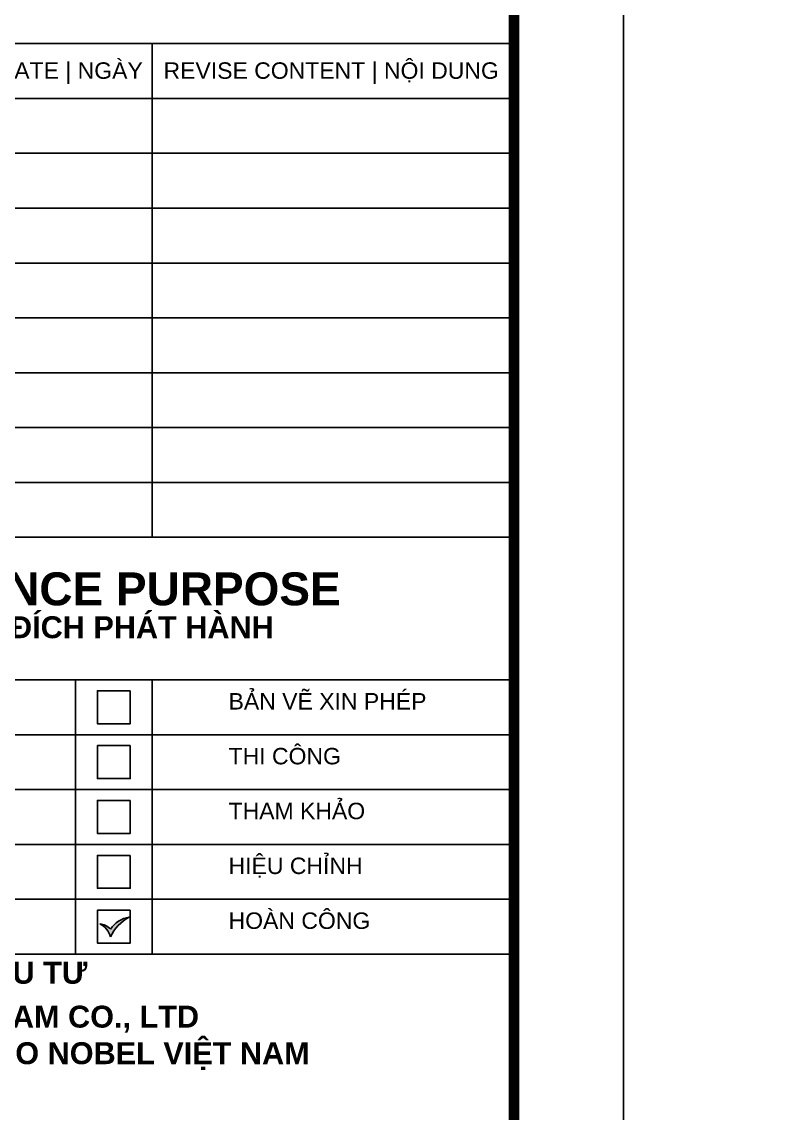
# Model space of a CAD drawing. Header units: inches. Extents: x 340055 to 349452, y -34649 to -30845.
# Drawn here: x 345492.5 to 345570.9, y -31991.9 to -31876.5 of the extents above; entities that cross this region are included whole.
import ezdxf

# ---------------------------------------------------------------- set-up
doc = ezdxf.new("R2010")
doc.units = ezdxf.units.IN
doc.header["$MEASUREMENT"] = 0
doc.layers.add('3', color=3, linetype='Continuous')
doc.layers.add('NET IN', color=3, linetype='Continuous')
for name, color, linetype, lineweight in [('TL-TIILE BLOCK A2$0$TL-TITLE BLOCK - TEXT @ 1', 7, 'Continuous', 25), ('TL-TIILE BLOCK A2$0$TL-TITLE BLOCK 1', 7, 'Continuous', 50), ('TL-TIILE BLOCK A2$0$TL-TITLE BLOCK 2', 7, 'Continuous', 25)]:
    doc.layers.add(name, color=color, linetype=linetype, lineweight=lineweight)
doc.styles.add('TL-TIILE BLOCK A2$0$MEP-TEXT T.BLOCK 1', font='arial.ttf', dxfattribs={"height": 1.5})
doc.styles.add('TL-TIILE BLOCK A2$0$MEP-TEXT T.BLOCK 2', font='arial.ttf')
doc.styles.add('TL-TIILE BLOCK A2$0$MEP-TEXT T.BLOCK 3', font='arial.ttf', dxfattribs={"height": 3})

# ---------------------------------------------------------------- blocks, each defined once
blk = doc.blocks.new('kt kien truc 1')
at = {"layer": 'TL-TIILE BLOCK A2$0$TL-TITLE BLOCK 2'}
h = blk.add_hatch(color=256, dxfattribs=at)
edge = h.paths.add_edge_path(flags=0)
edge.add_arc((549.2139918450921, 238.0123342127508), 2.366782411324562, 97.45215675905098, 148.1980778255848, ccw=False)
edge.add_arc((550.6404515332106, 237.0086335589203), 3.77234239109412, 117.3554627199894, 155.6927561452269)
edge.add_arc((545.3434936211415, 238.0292343677957), 1.933709643236496, 15.97547494096757, 63.33892493670959)
edge.add_arc((546.0383090538016, 238.1769748931256), 1.589796122815128, 42.920130800001516, 83.757719073408, ccw=False)
at = {"layer": 'Defpoints', "color": 8}
blk.add_lwpolyline([(0, 0), (594, 0), (594, 420), (0, 420)], close=True, dxfattribs=at)
at = {"layer": 'TL-TIILE BLOCK A2$0$TL-TITLE BLOCK 1', "const_width": 1}
blk.add_lwpolyline([(20, 10), (579, 10), (584, 15), (584, 405), (579, 410), (20, 410), (15, 405), (15, 15)], close=True, dxfattribs=at)
at = {"layer": 'TL-TIILE BLOCK A2$0$TL-TITLE BLOCK 2'}
for p, q in [((584, 320), (509, 320)), ((584, 320), (509, 320)), ((551, 320), (551, 275)), ((584, 315), (509, 315)), ((584, 310), (509, 310)), ((584, 305), (509, 305)), ((584, 300), (509, 300)), ((584, 295), (509, 295)), ((584, 290), (509, 290)), ((584, 285), (509, 285)), ((584, 280), (509, 280)), ((584, 275), (509, 275)), ((584, 262), (509, 262)), ((544, 262), (544, 237)), ((551, 262), (551, 237)), ((584, 257), (509, 257)), ((584, 252), (509, 252)), ((584, 247), (509, 247)), ((584, 242), (509, 242)), ((509, 237), (584, 237))]:
    blk.add_line(p, q, dxfattribs=at)
for points in [[(549, 261), (546, 261), (546, 258), (549, 258)], [(549, 256), (546, 256), (546, 253), (549, 253)], [(549, 251), (546, 251), (546, 248), (549, 248)], [(549, 246), (546, 246), (546, 243), (549, 243)], [(549, 241), (546, 241), (546, 238), (549, 238)]]:
    blk.add_lwpolyline(points, close=True, dxfattribs=at)
for centre, radius, start, end in [((550.6404515332106, 237.0086335589203), 3.77234239109412, 117.3554627231242, 155.6927561454837), ((549.2139918450921, 238.0123342127508), 2.366782411324562, 97.45215675719368, 148.1980778286963), ((546.0383090538016, 238.1769748931256), 1.589796122815128, 42.92013079818864, 83.7577190750383), ((545.3434936211415, 238.0292343677957), 1.933709643236496, 15.975474942857, 63.33892493793503)]:
    blk.add_arc(centre, radius, start, end, dxfattribs=at)
at = {"layer": 'TL-TIILE BLOCK A2$0$TL-TITLE BLOCK - TEXT @ 1', "attachment_point": 1}
for s, width, heights, insert, char_height, style in [('ISSUE DATE | NGÀY', 37.61800927431796, [0], (530.0384513858444, 318.2947269506867), 1.5, 'TL-TIILE BLOCK A2$0$MEP-TEXT T.BLOCK 1'), ('REVISE CONTENT | NỘI DUNG', 37.61800927431796, [0], (552.0384513858444, 318.2947269506867), 1.5, 'TL-TIILE BLOCK A2$0$MEP-TEXT T.BLOCK 1'), ('\\pi11.8638;{\\fArial|b1|i0|c0|p34;ISSUANCE PURPOSE}', 66.54820784047115, [0], (513.0139460923456, 271.7947269506867), 3, 'TL-TIILE BLOCK A2$0$MEP-TEXT T.BLOCK 3'), ('\\pi17.8812;{\\fArial|b1|i0|c0|p34;MỤC ĐÍCH PHÁT HÀNH}', 66.54820784047115, [0], (513.0139460923456, 267.7947269506867), 2, 'TL-TIILE BLOCK A2$0$MEP-TEXT T.BLOCK 2'), ('BẢN VẼ XIN PHÉP', 44.99455841291456, [0], (557.9686990590562, 260.7947269506867), 1.5, 'TL-TIILE BLOCK A2$0$MEP-TEXT T.BLOCK 1'), ('THI CÔNG', 44.99455841291456, [0], (557.9686990590562, 255.7947269506867), 1.5, 'TL-TIILE BLOCK A2$0$MEP-TEXT T.BLOCK 1'), ('THAM KHẢO', 44.99455841291456, [0], (557.9686990590562, 250.7947269506867), 1.5, 'TL-TIILE BLOCK A2$0$MEP-TEXT T.BLOCK 1'), ('HIỆU CHỈNH', 44.99455841291456, [1.552182810368349], (557.9686990590562, 245.7947269506867), 1.5, 'TL-TIILE BLOCK A2$0$MEP-TEXT T.BLOCK 1'), ('HOÀN CÔNG', 44.99455841291456, [0], (557.9686990590562, 240.7947269506867), 1.5, 'TL-TIILE BLOCK A2$0$MEP-TEXT T.BLOCK 1'), ('{\\fArial|b1|i0|c0|p34;INVESTOR | CHỦ ĐẦU TƯ}', 66.54820784047115, [0], (510.7830321226938, 236.2947269506867), 2, 'TL-TIILE BLOCK A2$0$MEP-TEXT T.BLOCK 2'), ('\\pi5.64586;{\\fArial|b1|i0|c0|p34;AKZO NOBEL VIETNAM CO., LTD\\PCÔNG TY TNHH AKZO NOBEL VIỆT NAM}', 66.54820784047115, [0], (505.0884846016852, 232.2947269506867), 2, 'TL-TIILE BLOCK A2$0$MEP-TEXT T.BLOCK 2')]:
    blk.add_mtext_dynamic_manual_height_columns(s, width=width, gutter_width=15, heights=heights, dxfattribs=dict(at, insert=insert, char_height=char_height, style=style))

msp = doc.modelspace()

# ---------------------------------------------------------------- linework, layer by layer
at = {"layer": 'NET IN'}
for points in [[(344867.3503630426, -31762.43766421364), (345556.1302298224, -31762.43766421364), (345556.1302298224, -32249.03821806181), (344867.3503630426, -32249.03821806181)], [(345556.1302298224, -31762.43766421364), (346244.9100966022, -31762.43766421364), (346244.9100966022, -32249.03821806181), (345556.1302298224, -32249.03821806181)]]:
    msp.add_lwpolyline(points, close=True, dxfattribs=at)

# ---------------------------------------------------------------- block references
at = {"layer": '3', "xscale": 1.159562065285868, "yscale": 1.159562065285868, "zscale": 1.159562065285868}
for p in [(345556.1302298224, -32249.4537316337), (344867.3503630426, -32249.8692452056)]:
    msp.add_blockref('kt kien truc 1', p, dxfattribs=at)

doc.saveas('drawing.dxf')
